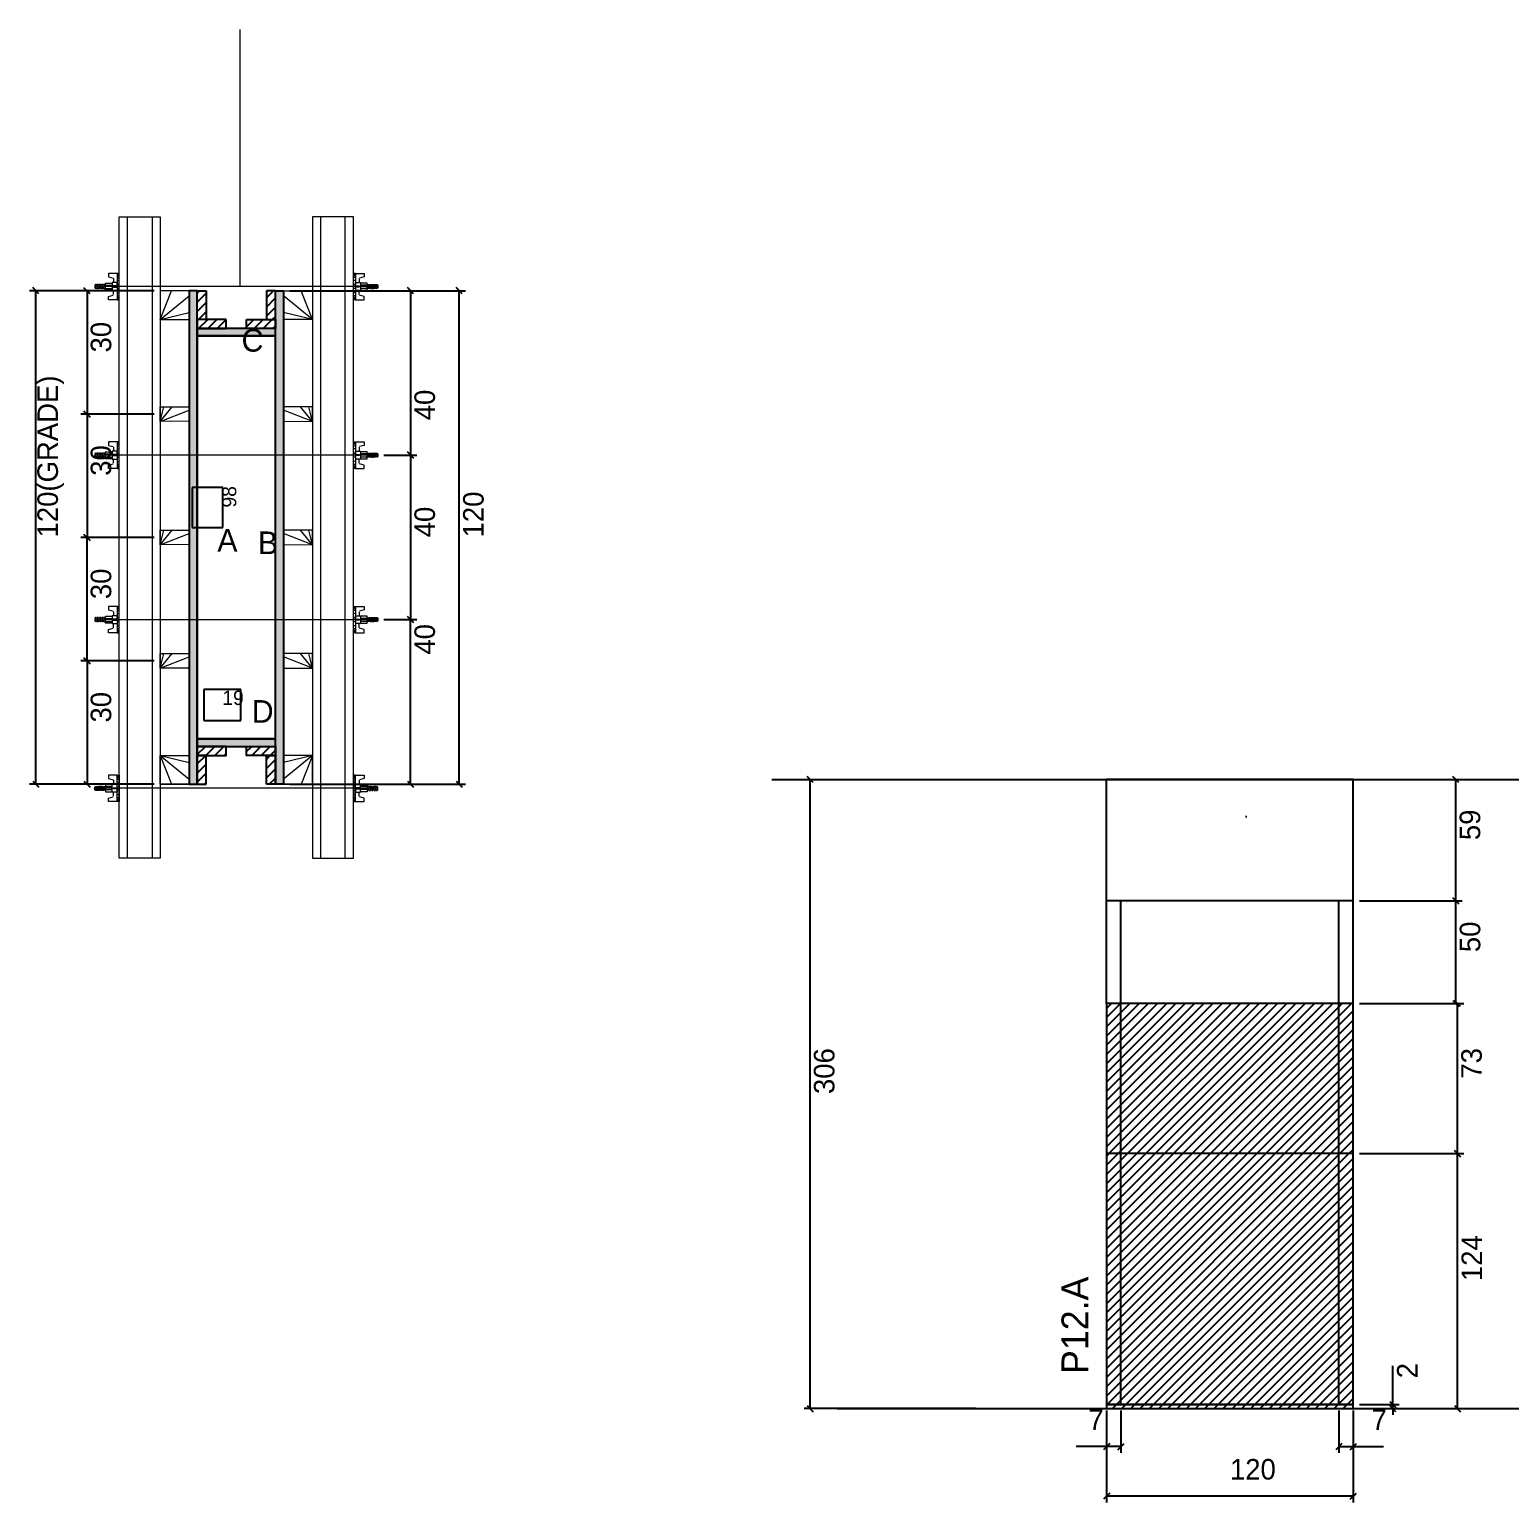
# Model space of a CAD drawing. Header units: metres. Extents: x 7326 to 8703, y 8539 to 9255.
# Drawn here: x 7326 to 8046, y 8539 to 9255 of the extents above; entities that cross this region are included whole.
import ezdxf

# ---------------------------------------------------------------- set-up
doc = ezdxf.new("R2010")
doc.units = ezdxf.units.M
for name, color, linetype in [('CHAPA', 7, 'Continuous'), ('COTA', 7, 'Continuous'), ('Hachura', 7, 'Continuous'), ('Madeira', 7, 'Continuous'), ('NIVEL 2° PAV.', 7, 'Continuous'), ('Nível', 7, 'Continuous'), ('Painéis', 7, 'Continuous'), ('Perfil Metálico', 7, 'Continuous'), ('SARR_2.2x7', 7, 'Continuous'), ('SARRAFO', 7, 'Continuous'), ('Texto Seção', 7, 'Continuous'), ('TEXTO_GERAL', 7, 'Continuous')]:
    doc.layers.add(name, color=color, linetype=linetype)

msp = doc.modelspace()

# ---------------------------------------------------------------- hatches: boundary and pattern name
at = {"layer": 'COTA'}
h = msp.add_hatch(dxfattribs=at)
h.set_pattern_fill('AR-CONC')
h.paths.add_polyline_path([(7849.95, 8890.73), (7849.95, 8831.73), (7969.95, 8831.73), (7969.95, 8890.73), (7849.95, 8890.73)])
at = {"layer": 'Hachura'}
h = msp.add_hatch(color=7, dxfattribs=at)
h.dxf.hatch_style = 1
h.paths.add_polyline_path([(7407.61, 9128.44), (7403.61, 9128.44), (7403.61, 8888.44), (7407.61, 8888.44), (7407.61, 9128.44)])
h = msp.add_hatch(color=7, dxfattribs=at)
h.dxf.hatch_style = 1
h.paths.add_polyline_path([(7407.61, 9128.44), (7403.61, 9128.44), (7403.61, 8888.44), (7407.61, 8888.44), (7407.61, 9128.44)])
h = msp.add_hatch(dxfattribs=at)
h.set_pattern_fill('ANSI31')
h.paths.add_polyline_path([(7407.61, 9114.44), (7412.01, 9114.44), (7412.01, 9128.44), (7407.61, 9128.44), (7407.61, 9114.44)])
h = msp.add_hatch(dxfattribs=at)
h.set_pattern_fill('ANSI31')
h.paths.add_polyline_path([(7445.61, 9114.44), (7441.21, 9114.44), (7441.21, 9128.44), (7445.61, 9128.44), (7445.61, 9114.44)])
h = msp.add_hatch(color=7, dxfattribs=at)
h.dxf.hatch_style = 1
h.paths.add_polyline_path([(7445.61, 9128.44), (7449.61, 9128.44), (7449.61, 8888.44), (7445.61, 8888.44), (7445.61, 9128.44)])
h = msp.add_hatch(color=7, dxfattribs=at)
h.dxf.hatch_style = 1
h.paths.add_polyline_path([(7445.61, 9128.44), (7449.61, 9128.44), (7449.61, 8888.44), (7445.61, 8888.44), (7445.61, 9128.44)])
h = msp.add_hatch(dxfattribs=at)
h.set_pattern_fill('ANSI31')
h.paths.add_polyline_path([(7407.61, 9110.04), (7407.61, 9114.44), (7421.61, 9114.44), (7421.61, 9110.04), (7407.61, 9110.04)])
h = msp.add_hatch(dxfattribs=at)
h.set_pattern_fill('ANSI31')
h.paths.add_polyline_path([(7445.61, 9110.04), (7445.61, 9114.44), (7431.61, 9114.44), (7431.61, 9110.04), (7445.61, 9110.04)])
h = msp.add_hatch(color=7, dxfattribs=at)
h.dxf.hatch_style = 1
h.paths.add_polyline_path([(7445.61, 9106.44), (7445.61, 9110.04), (7407.61, 9110.04), (7407.61, 9106.44), (7445.61, 9106.44)])
h = msp.add_hatch(color=7, dxfattribs=at)
h.dxf.hatch_style = 1
h.paths.add_polyline_path([(7445.61, 9106.44), (7445.61, 9110.04), (7407.61, 9110.04), (7407.61, 9106.44), (7445.61, 9106.44)])
h = msp.add_hatch(color=7, dxfattribs=at)
h.dxf.hatch_style = 1
h.paths.add_polyline_path([(7445.61, 8906.84), (7445.61, 8910.44), (7407.61, 8910.44), (7407.61, 8906.84), (7445.61, 8906.84)])
h = msp.add_hatch(color=7, dxfattribs=at)
h.dxf.hatch_style = 1
h.paths.add_polyline_path([(7445.61, 8906.84), (7445.61, 8910.44), (7407.61, 8910.44), (7407.61, 8906.84), (7445.61, 8906.84)])
h = msp.add_hatch(dxfattribs=at)
h.set_pattern_fill('ANSI31')
h.paths.add_polyline_path([(7407.61, 8902.44), (7407.61, 8906.84), (7421.61, 8906.84), (7421.61, 8902.44), (7407.61, 8902.44)])
h = msp.add_hatch(dxfattribs=at)
h.set_pattern_fill('ANSI31')
h.paths.add_polyline_path([(7445.61, 8902.44), (7445.61, 8906.84), (7431.61, 8906.84), (7431.61, 8902.44), (7445.61, 8902.44)])
h = msp.add_hatch(dxfattribs=at)
h.set_pattern_fill('ANSI31')
h.paths.add_polyline_path([(7407.61, 8902.44), (7412.01, 8902.44), (7412.01, 8888.44), (7407.61, 8888.44), (7407.61, 8902.44)])
h = msp.add_hatch(dxfattribs=at)
h.set_pattern_fill('ANSI31')
h.paths.add_polyline_path([(7445.61, 8902.44), (7441.21, 8902.44), (7441.21, 8888.44), (7445.61, 8888.44), (7445.61, 8902.44)])
h = msp.add_hatch(dxfattribs=at)
h.set_pattern_fill('ANSI31')
h.paths.add_polyline_path([(7849.95, 8781.73), (7849.95, 8708.73), (7969.95, 8708.73), (7969.95, 8781.73), (7849.95, 8781.73)])
h = msp.add_hatch(dxfattribs=at)
h.set_pattern_fill('ANSI31')
h.paths.add_polyline_path([(7969.95, 8708.73), (7849.95, 8708.73), (7849.95, 8584.73), (7969.95, 8584.73), (7969.95, 8708.73)])

# ---------------------------------------------------------------- linework, layer by layer
at = {"layer": 'CHAPA', "color": 1, "lineweight": 25}
for points in [[(7407.61, 9128.44), (7403.61, 9128.44), (7403.61, 8888.44), (7407.61, 8888.44)], [(7407.61, 9128.44), (7403.61, 9128.44), (7403.61, 8888.44), (7407.61, 8888.44)], [(7445.61, 9128.44), (7449.61, 9128.44), (7449.61, 8888.44), (7445.61, 8888.44)], [(7445.61, 9128.44), (7449.61, 9128.44), (7449.61, 8888.44), (7445.61, 8888.44)], [(7445.61, 9106.44), (7445.61, 9110.04), (7407.61, 9110.04), (7407.61, 9106.44)], [(7445.61, 9106.44), (7445.61, 9110.04), (7407.61, 9110.04), (7407.61, 9106.44)], [(7445.61, 8906.84), (7445.61, 8910.44), (7407.61, 8910.44), (7407.61, 8906.84)], [(7445.61, 8906.84), (7445.61, 8910.44), (7407.61, 8910.44), (7407.61, 8906.84)]]:
    msp.add_lwpolyline(points, close=True, dxfattribs=at)
at = {"layer": 'COTA', "color": 241, "lineweight": 25}
for p, q in [((7386.61, 9128.44), (7326.05, 9128.44)), ((7329.05, 8888.44), (7329.05, 9128.44)), ((7386.6, 9128.42), (7350.98, 9128.42)), ((7353.98, 9128.42), (7353.98, 9068.42)), ((7452.61, 9128.44), (7538.02, 9128.44)), ((7486.61, 9128.44), (7514.34, 9128.44)), ((7511.34, 9128.44), (7511.34, 9048.51)), ((7535.02, 8888.44), (7535.02, 9128.44)), ((7386.6, 9068.42), (7350.98, 9068.42)), ((7386.6, 9068.42), (7350.98, 9068.42)), ((7353.98, 9068.42), (7353.98, 9008.45)), ((7498.41, 9048.51), (7514.34, 9048.51)), ((7498.41, 9048.51), (7514.34, 9048.51)), ((7511.34, 9048.51), (7511.34, 8968.51)), ((7386.6, 9008.45), (7350.98, 9008.45)), ((7386.6, 9008.42), (7350.98, 9008.42)), ((7353.98, 8948.42), (7353.98, 9008.42)), ((7498.41, 8968.51), (7514.34, 8968.51)), ((7498.41, 8968.51), (7514.34, 8968.51)), ((7511.34, 8888.44), (7511.34, 8968.51)), ((7386.6, 8948.42), (7350.98, 8948.42)), ((7386.6, 8948.42), (7350.98, 8948.42)), ((7353.98, 8948.42), (7353.98, 8888.42)), ((7969.95, 8890.73), (7849.95, 8890.73)), ((7849.95, 8831.73), (7849.95, 8890.73)), ((7969.95, 8831.73), (7969.95, 8890.73)), ((7386.61, 8888.44), (7326.05, 8888.44)), ((7386.6, 8888.42), (7350.98, 8888.42)), ((7452.61, 8888.44), (7538.02, 8888.44)), ((7486.61, 8888.44), (7514.34, 8888.44))]:
    msp.add_line(p, q, dxfattribs=at)
at = {"layer": 'COTA', "color": 0, "lineweight": 25}
for p, q in [((7330.55, 9126.94), (7327.55, 9129.94)), ((7355.48, 9126.92), (7352.48, 9129.92)), ((7512.84, 9126.94), (7509.84, 9129.94)), ((7536.52, 9126.94), (7533.52, 9129.94)), ((7352.48, 9069.92), (7355.48, 9066.92)), ((7355.48, 9066.92), (7352.48, 9069.92)), ((7509.84, 9050.01), (7512.84, 9047.01)), ((7512.84, 9047.01), (7509.84, 9050.01)), ((7352.48, 9009.95), (7355.48, 9006.95)), ((7355.48, 9006.92), (7352.48, 9009.92)), ((7512.84, 8967.01), (7509.84, 8970.01)), ((7509.84, 8970.01), (7512.84, 8967.01)), ((7355.48, 8946.92), (7352.48, 8949.92)), ((7352.48, 8949.92), (7355.48, 8946.92)), ((7327.55, 8889.94), (7330.55, 8886.94)), ((7352.48, 8889.92), (7355.48, 8886.92)), ((7509.84, 8889.94), (7512.84, 8886.94)), ((7533.52, 8889.94), (7536.52, 8886.94)), ((8021.34, 8889.23), (8018.34, 8892.23)), ((8018.34, 8833.23), (8021.34, 8830.23)), ((8022.17, 8780.23), (8019.17, 8783.23)), ((8022.17, 8707.23), (8019.17, 8710.23)), ((8019.17, 8710.23), (8022.17, 8707.23)), ((7987.71, 8588.23), (7990.71, 8585.23)), ((7990.71, 8583.23), (7987.71, 8586.23)), ((8019.17, 8586.23), (8022.17, 8583.23)), ((7851.45, 8567.72), (7848.45, 8564.72)), ((7855.45, 8564.72), (7858.45, 8567.72)), ((7964.45, 8567.72), (7961.45, 8564.72)), ((7968.45, 8564.72), (7971.45, 8567.72)), ((7851.45, 8543.62), (7848.45, 8540.62)), ((7968.45, 8540.62), (7971.45, 8543.62))]:
    msp.add_line(p, q, dxfattribs=at)
at = {"layer": 'COTA', "color": 180, "lineweight": 25}
for p, q in [((7420.07, 9032.66), (7405.07, 9032.66)), ((7405.07, 9032.66), (7405.07, 9013.32)), ((7420.07, 9013.32), (7420.07, 9032.66)), ((7405.07, 9013.32), (7420.07, 9013.32)), ((7428.8, 8934.44), (7410.8, 8934.44)), ((7410.8, 8934.44), (7410.8, 8919.44)), ((7428.8, 8919.44), (7428.8, 8934.44)), ((7410.8, 8919.44), (7428.8, 8919.44))]:
    msp.add_line(p, q, dxfattribs=at)
at = {"layer": 'COTA', "color": 4, "lineweight": 25}
for p, q in [((7972.95, 8890.73), (8022.84, 8890.73)), ((8019.84, 8831.73), (8019.84, 8890.73)), ((7972.95, 8831.73), (8022.84, 8831.73)), ((7990.95, 8781.73), (8023.67, 8781.73)), ((8020.67, 8708.73), (8020.67, 8781.73)), ((7972.95, 8708.73), (8023.67, 8708.73)), ((7972.95, 8708.73), (8023.67, 8708.73)), ((8020.67, 8584.73), (8020.67, 8708.73)), ((7989.21, 8586.73), (7989.21, 8605.53)), ((7972.95, 8586.73), (7992.21, 8586.73)), ((7989.21, 8584.73), (7989.21, 8586.73)), ((7849.95, 8583.73), (7849.95, 8539.12)), ((7849.95, 8581.73), (7849.95, 8563.22)), ((7856.95, 8583.73), (7856.95, 8563.22)), ((7962.95, 8583.73), (7962.95, 8563.22)), ((7969.95, 8583.73), (7969.95, 8539.12)), ((7969.95, 8581.73), (7969.95, 8563.22)), ((7972.95, 8584.73), (7992.21, 8584.73)), ((7972.95, 8584.73), (8023.67, 8584.73)), ((7989.21, 8584.73), (7989.21, 8581.73)), ((7849.95, 8566.22), (7835.22, 8566.22)), ((7856.95, 8566.22), (7849.95, 8566.22)), ((7962.95, 8566.22), (7969.95, 8566.22)), ((7969.95, 8566.22), (7984.68, 8566.22)), ((7969.95, 8542.12), (7849.95, 8542.12))]:
    msp.add_line(p, q, dxfattribs=at)
at = {"layer": 'Hachura', "color": 0, "lineweight": 9}
for p, q in [((7364.45, 9136.89), (7364.45, 9135.21)), ((7364.45, 9135.21), (7366.66, 9134.63)), ((7369.61, 9136.89), (7364.48, 9136.89)), ((7366.9, 9134.32), (7366.9, 9132.38)), ((7368.69, 9136.75), (7369.62, 9136.75)), ((7368.69, 9136.54), (7369.62, 9136.54)), ((7368.69, 9136.2), (7369.62, 9136.2)), ((7368.69, 9135.74), (7369.62, 9135.74)), ((7368.69, 9134.9), (7369.62, 9134.9)), ((7368.71, 9136.89), (7368.71, 9123.99)), ((7368.71, 9136.89), (7368.71, 9131.73)), ((7369.61, 9123.99), (7369.61, 9136.89)), ((7483.61, 9123.99), (7483.61, 9136.89)), ((7483.61, 9136.89), (7488.75, 9136.89)), ((7484.53, 9136.75), (7483.61, 9136.75)), ((7484.53, 9136.54), (7483.61, 9136.54)), ((7484.53, 9136.2), (7483.61, 9136.2)), ((7484.53, 9135.74), (7483.61, 9135.74)), ((7484.53, 9134.9), (7483.61, 9134.9)), ((7484.52, 9136.89), (7484.52, 9123.99)), ((7484.52, 9136.89), (7484.52, 9131.73)), ((7486.32, 9134.32), (7486.32, 9132.38)), ((7488.77, 9135.21), (7486.56, 9134.63)), ((7488.77, 9136.89), (7488.77, 9135.21)), ((7358.13, 9131.47), (7357.81, 9131.15)), ((7357.81, 9131.15), (7357.81, 9129.86)), ((7358.13, 9129.54), (7357.81, 9129.86)), ((7358.46, 9131.47), (7358.13, 9131.47)), ((7358.13, 9129.54), (7358.13, 9131.47)), ((7358.78, 9129.54), (7358.13, 9130.83)), ((7358.7, 9129.44), (7358.13, 9130.57)), ((7358.13, 9130.05), (7358.47, 9129.38)), ((7358.13, 9129.8), (7358.26, 9129.54)), ((7358.46, 9131.47), (7359.42, 9129.54)), ((7358.46, 9131.47), (7359.42, 9129.54)), ((7358.55, 9131.55), (7359.63, 9129.38)), ((7358.78, 9129.54), (7359.42, 9129.54)), ((7359.86, 9129.44), (7358.79, 9131.58)), ((7359.62, 9131.47), (7358.97, 9131.47)), ((7359.94, 9129.54), (7358.97, 9131.47)), ((7359.62, 9131.47), (7360.58, 9129.54)), ((7359.71, 9131.55), (7360.79, 9129.38)), ((7360.58, 9129.54), (7359.94, 9129.54)), ((7361.02, 9129.44), (7359.95, 9131.58)), ((7360.78, 9131.47), (7360.13, 9131.47)), ((7361.1, 9129.54), (7360.13, 9131.47)), ((7360.34, 9131.47), (7360.13, 9131.47)), ((7360.78, 9131.47), (7361.74, 9129.54)), ((7360.87, 9131.55), (7361.95, 9129.38)), ((7361.31, 9129.54), (7361.1, 9129.54)), ((7362.18, 9129.44), (7361.11, 9131.58)), ((7361.94, 9131.47), (7361.29, 9131.47)), ((7362.26, 9129.54), (7361.29, 9131.47)), ((7361.31, 9129.54), (7361.74, 9129.54)), ((7361.94, 9131.47), (7362.9, 9129.54)), ((7362.26, 9129.54), (7362.9, 9129.54)), ((7362.9, 9130.31), (7362.27, 9131.58)), ((7362.9, 9130.57), (7362.45, 9131.47)), ((7362.9, 9131.47), (7362.45, 9131.47)), ((7362.9, 9128.76), (7362.9, 9132.12)), ((7362.9, 9132.12), (7366.13, 9132.12)), ((7362.9, 9131.09), (7366.13, 9131.09)), ((7362.9, 9129.54), (7366.13, 9129.54)), ((7366.13, 9128.76), (7362.9, 9128.76)), ((7362.97, 9128.76), (7362.97, 9132.12)), ((7366.13, 9132.38), (7366.13, 9128.51)), ((7368.71, 9132.38), (7366.13, 9132.38)), ((7366.13, 9128.51), (7366.13, 9128.76)), ((7366.13, 9128.51), (7366.13, 9128.76)), ((7366.13, 9128.51), (7368.71, 9128.51)), ((7368.71, 9130.75), (7366.71, 9130.75)), ((7366.71, 9130.24), (7368.71, 9130.24)), ((7366.9, 9126.56), (7366.9, 9128.51)), ((7368.69, 9133.48), (7369.62, 9133.48)), ((7368.69, 9127.41), (7369.61, 9127.41)), ((7368.71, 9130.44), (7368.71, 9132.38)), ((7368.71, 9131.73), (7368.71, 9131.09)), ((7368.71, 9130.45), (7369.61, 9130.45)), ((7369.03, 9131.4), (7368.82, 9131.4)), ((7368.84, 9129.47), (7369.27, 9129.47)), ((7369.46, 9131.4), (7369.03, 9131.4)), ((7369.61, 9124.94), (7369.61, 9132.76)), ((7484.53, 9133.48), (7483.61, 9133.48)), ((7483.61, 9124.94), (7483.61, 9132.76)), ((7484.52, 9130.45), (7483.61, 9130.45)), ((7484.53, 9127.42), (7483.61, 9127.42)), ((7483.76, 9131.4), (7484.2, 9131.4)), ((7484.39, 9129.47), (7483.96, 9129.47)), ((7484.2, 9131.4), (7484.41, 9131.4)), ((7484.52, 9130.44), (7484.52, 9132.38)), ((7484.52, 9132.38), (7487.09, 9132.38)), ((7484.52, 9131.73), (7484.52, 9131.09)), ((7484.52, 9130.75), (7486.51, 9130.75)), ((7486.51, 9130.24), (7484.52, 9130.24)), ((7487.09, 9128.51), (7484.52, 9128.51)), ((7486.32, 9126.56), (7486.32, 9128.51)), ((7487.09, 9132.38), (7487.09, 9128.51)), ((7490.32, 9132.12), (7487.09, 9132.12)), ((7490.32, 9131.09), (7487.09, 9131.09)), ((7490.32, 9129.54), (7487.09, 9129.54)), ((7487.09, 9128.76), (7490.32, 9128.76)), ((7487.09, 9128.51), (7487.09, 9128.76)), ((7487.09, 9128.51), (7487.09, 9128.76)), ((7490.25, 9128.76), (7490.25, 9132.12)), ((7490.32, 9128.76), (7490.32, 9132.12)), ((7490.32, 9130.31), (7490.95, 9131.58)), ((7491.29, 9131.47), (7490.32, 9129.54)), ((7490.32, 9130.57), (7490.77, 9131.47)), ((7490.32, 9131.47), (7490.77, 9131.47)), ((7490.96, 9129.54), (7490.32, 9129.54)), ((7490.96, 9129.54), (7491.93, 9131.47)), ((7491.04, 9129.44), (7492.11, 9131.58)), ((7492.35, 9131.55), (7491.27, 9129.38)), ((7491.29, 9131.47), (7491.93, 9131.47)), ((7492.45, 9131.47), (7491.48, 9129.54)), ((7491.91, 9129.54), (7491.48, 9129.54)), ((7491.91, 9129.54), (7492.13, 9129.54)), ((7492.13, 9129.54), (7493.09, 9131.47)), ((7492.2, 9129.44), (7493.27, 9131.58)), ((7493.52, 9131.55), (7492.43, 9129.38)), ((7492.45, 9131.47), (7493.09, 9131.47)), ((7493.61, 9131.47), (7492.64, 9129.54)), ((7492.64, 9129.54), (7493.29, 9129.54)), ((7492.88, 9131.47), (7493.09, 9131.47)), ((7493.29, 9129.54), (7494.25, 9131.47)), ((7493.37, 9129.44), (7494.44, 9131.58)), ((7494.68, 9131.55), (7493.59, 9129.38)), ((7493.61, 9131.47), (7494.25, 9131.47)), ((7494.77, 9131.47), (7493.8, 9129.54)), ((7494.77, 9131.47), (7493.8, 9129.54)), ((7494.45, 9129.54), (7493.8, 9129.54)), ((7494.45, 9129.54), (7495.09, 9130.83)), ((7494.53, 9129.44), (7495.09, 9130.57)), ((7495.09, 9130.05), (7494.75, 9129.38)), ((7494.77, 9131.47), (7495.09, 9131.47)), ((7495.09, 9129.8), (7494.96, 9129.54)), ((7495.09, 9131.47), (7495.41, 9131.15)), ((7495.09, 9129.54), (7495.09, 9131.47)), ((7495.09, 9129.54), (7495.41, 9129.86)), ((7495.41, 9131.15), (7495.41, 9129.86)), ((7364.45, 9125.67), (7366.66, 9126.25)), ((7364.45, 9123.99), (7364.45, 9125.67)), ((7368.71, 9123.99), (7364.45, 9123.99)), ((7368.69, 9125.98), (7369.62, 9125.98)), ((7368.69, 9125.14), (7369.62, 9125.14)), ((7368.69, 9124.68), (7369.62, 9124.68)), ((7368.69, 9124.34), (7369.62, 9124.34)), ((7368.69, 9124.13), (7369.62, 9124.13)), ((7368.71, 9123.99), (7369.61, 9123.99)), ((7484.53, 9125.98), (7483.61, 9125.98)), ((7484.53, 9125.14), (7483.61, 9125.14)), ((7484.53, 9124.68), (7483.61, 9124.68)), ((7484.53, 9124.34), (7483.61, 9124.34)), ((7484.53, 9124.13), (7483.61, 9124.13)), ((7484.52, 9123.99), (7483.61, 9123.99)), ((7484.52, 9123.99), (7488.77, 9123.99)), ((7488.77, 9125.67), (7486.56, 9126.25)), ((7488.77, 9123.99), (7488.77, 9125.67)), ((7364.45, 9054.89), (7364.45, 9053.21)), ((7369.61, 9054.89), (7364.48, 9054.89)), ((7368.69, 9054.75), (7369.62, 9054.75)), ((7368.69, 9054.54), (7369.62, 9054.54)), ((7368.71, 9054.89), (7368.71, 9041.99)), ((7368.71, 9054.89), (7368.71, 9049.73)), ((7369.61, 9041.99), (7369.61, 9054.89)), ((7483.61, 9041.99), (7483.61, 9054.89)), ((7483.61, 9054.89), (7488.75, 9054.89)), ((7484.53, 9054.75), (7483.61, 9054.75)), ((7484.53, 9054.54), (7483.61, 9054.54)), ((7484.52, 9054.89), (7484.52, 9041.99)), ((7484.52, 9054.89), (7484.52, 9049.73)), ((7488.77, 9054.89), (7488.77, 9053.21)), ((7358.13, 9049.47), (7357.81, 9049.15)), ((7357.81, 9049.15), (7357.81, 9047.86)), ((7358.13, 9047.54), (7357.81, 9047.86)), ((7358.46, 9049.47), (7358.13, 9049.47)), ((7358.13, 9047.54), (7358.13, 9049.47)), ((7358.78, 9047.54), (7358.13, 9048.83)), ((7358.7, 9047.44), (7358.13, 9048.57)), ((7358.13, 9048.05), (7358.47, 9047.38)), ((7358.13, 9047.8), (7358.26, 9047.54)), ((7358.46, 9049.47), (7359.42, 9047.54)), ((7358.46, 9049.47), (7359.42, 9047.54)), ((7358.55, 9049.54), (7359.63, 9047.38)), ((7358.78, 9047.54), (7359.42, 9047.54)), ((7359.86, 9047.44), (7358.79, 9049.58)), ((7359.62, 9049.47), (7358.97, 9049.47)), ((7359.94, 9047.54), (7358.97, 9049.47)), ((7359.62, 9049.47), (7360.58, 9047.54)), ((7359.71, 9049.54), (7360.79, 9047.38)), ((7360.58, 9047.54), (7359.94, 9047.54)), ((7361.02, 9047.44), (7359.95, 9049.58)), ((7360.78, 9049.47), (7360.13, 9049.47)), ((7361.1, 9047.54), (7360.13, 9049.47)), ((7360.34, 9049.47), (7360.13, 9049.47)), ((7360.78, 9049.47), (7361.74, 9047.54)), ((7360.87, 9049.54), (7361.95, 9047.38)), ((7361.31, 9047.54), (7361.1, 9047.54)), ((7362.18, 9047.44), (7361.11, 9049.58)), ((7361.94, 9049.47), (7361.29, 9049.47)), ((7362.26, 9047.54), (7361.29, 9049.47)), ((7361.31, 9047.54), (7361.74, 9047.54)), ((7361.94, 9049.47), (7362.9, 9047.54)), ((7362.26, 9047.54), (7362.9, 9047.54)), ((7362.9, 9048.31), (7362.27, 9049.58)), ((7362.9, 9048.57), (7362.45, 9049.47)), ((7362.9, 9049.47), (7362.45, 9049.47)), ((7362.9, 9046.76), (7362.9, 9050.12)), ((7362.9, 9050.12), (7366.13, 9050.12)), ((7362.9, 9049.09), (7366.13, 9049.09)), ((7362.9, 9047.54), (7366.13, 9047.54)), ((7362.97, 9046.76), (7362.97, 9050.12)), ((7364.45, 9053.21), (7366.66, 9052.63)), ((7366.13, 9050.37), (7366.13, 9046.51)), ((7368.71, 9050.37), (7366.13, 9050.37)), ((7368.71, 9048.75), (7366.71, 9048.75)), ((7366.71, 9048.24), (7368.71, 9048.24)), ((7366.9, 9052.32), (7366.9, 9050.37)), ((7368.69, 9054.2), (7369.62, 9054.2)), ((7368.69, 9053.74), (7369.62, 9053.74)), ((7368.69, 9052.9), (7369.62, 9052.9)), ((7368.69, 9051.48), (7369.62, 9051.48)), ((7368.71, 9048.44), (7368.71, 9050.37)), ((7368.71, 9049.73), (7368.71, 9049.09)), ((7368.71, 9048.45), (7369.61, 9048.45)), ((7369.03, 9049.4), (7368.82, 9049.4)), ((7368.84, 9047.47), (7369.27, 9047.47)), ((7369.46, 9049.4), (7369.03, 9049.4)), ((7369.61, 9042.94), (7369.61, 9050.76)), ((7484.53, 9054.2), (7483.61, 9054.2)), ((7484.53, 9053.74), (7483.61, 9053.74)), ((7484.53, 9052.9), (7483.61, 9052.9)), ((7484.53, 9051.48), (7483.61, 9051.48)), ((7483.61, 9042.94), (7483.61, 9050.76)), ((7484.52, 9048.45), (7483.61, 9048.45)), ((7483.76, 9049.4), (7484.2, 9049.4)), ((7484.39, 9047.47), (7483.96, 9047.47)), ((7484.2, 9049.4), (7484.41, 9049.4)), ((7484.52, 9048.44), (7484.52, 9050.38)), ((7484.52, 9050.38), (7487.09, 9050.38)), ((7484.52, 9049.73), (7484.52, 9049.09)), ((7484.52, 9048.75), (7486.51, 9048.75)), ((7486.51, 9048.24), (7484.52, 9048.24)), ((7486.32, 9052.32), (7486.32, 9050.38)), ((7488.77, 9053.21), (7486.56, 9052.63)), ((7487.09, 9050.38), (7487.09, 9046.51)), ((7490.32, 9050.12), (7487.09, 9050.12)), ((7490.32, 9049.09), (7487.09, 9049.09)), ((7490.32, 9047.54), (7487.09, 9047.54)), ((7490.25, 9046.76), (7490.25, 9050.12)), ((7490.32, 9046.76), (7490.32, 9050.12)), ((7490.32, 9048.31), (7490.95, 9049.58)), ((7491.29, 9049.47), (7490.32, 9047.54)), ((7490.32, 9048.57), (7490.77, 9049.47)), ((7490.32, 9049.47), (7490.77, 9049.47)), ((7490.96, 9047.54), (7490.32, 9047.54)), ((7490.96, 9047.54), (7491.93, 9049.47)), ((7491.04, 9047.44), (7492.11, 9049.58)), ((7492.35, 9049.55), (7491.27, 9047.38)), ((7491.29, 9049.47), (7491.93, 9049.47)), ((7492.45, 9049.47), (7491.48, 9047.54)), ((7491.91, 9047.54), (7491.48, 9047.54)), ((7491.91, 9047.54), (7492.13, 9047.54)), ((7492.13, 9047.54), (7493.09, 9049.47)), ((7492.2, 9047.44), (7493.27, 9049.58)), ((7493.52, 9049.55), (7492.43, 9047.38)), ((7492.45, 9049.47), (7493.09, 9049.47)), ((7493.61, 9049.47), (7492.64, 9047.54)), ((7492.64, 9047.54), (7493.29, 9047.54)), ((7492.88, 9049.47), (7493.09, 9049.47)), ((7493.29, 9047.54), (7494.25, 9049.47)), ((7493.37, 9047.44), (7494.44, 9049.58)), ((7494.68, 9049.55), (7493.59, 9047.38)), ((7493.61, 9049.47), (7494.25, 9049.47)), ((7494.77, 9049.47), (7493.8, 9047.54)), ((7494.77, 9049.47), (7493.8, 9047.54)), ((7494.45, 9047.54), (7493.8, 9047.54)), ((7494.45, 9047.54), (7495.09, 9048.83)), ((7494.53, 9047.44), (7495.09, 9048.57)), ((7495.09, 9048.05), (7494.75, 9047.38)), ((7494.77, 9049.47), (7495.09, 9049.47)), ((7495.09, 9047.8), (7494.96, 9047.54)), ((7495.09, 9049.47), (7495.41, 9049.15)), ((7495.09, 9047.54), (7495.09, 9049.47)), ((7495.09, 9047.54), (7495.41, 9047.86)), ((7495.41, 9049.15), (7495.41, 9047.86)), ((7366.13, 9046.76), (7362.9, 9046.76)), ((7364.45, 9043.67), (7366.66, 9044.25)), ((7364.45, 9041.99), (7364.45, 9043.67)), ((7368.71, 9041.99), (7364.45, 9041.99)), ((7366.13, 9046.51), (7366.13, 9046.76)), ((7366.13, 9046.51), (7366.13, 9046.76)), ((7366.13, 9046.51), (7368.71, 9046.51)), ((7366.9, 9044.56), (7366.9, 9046.51)), ((7368.69, 9045.41), (7369.61, 9045.41)), ((7368.69, 9043.98), (7369.62, 9043.98)), ((7368.69, 9043.14), (7369.62, 9043.14)), ((7368.69, 9042.68), (7369.62, 9042.68)), ((7368.69, 9042.34), (7369.62, 9042.34)), ((7368.69, 9042.13), (7369.62, 9042.13)), ((7368.71, 9041.99), (7369.61, 9041.99)), ((7484.53, 9045.41), (7483.61, 9045.41)), ((7484.53, 9043.98), (7483.61, 9043.98)), ((7484.53, 9043.14), (7483.61, 9043.14)), ((7484.53, 9042.68), (7483.61, 9042.68)), ((7484.53, 9042.34), (7483.61, 9042.34)), ((7484.53, 9042.13), (7483.61, 9042.13)), ((7484.52, 9041.99), (7483.61, 9041.99)), ((7487.09, 9046.51), (7484.52, 9046.51)), ((7484.52, 9041.99), (7488.77, 9041.99)), ((7486.32, 9044.56), (7486.32, 9046.51)), ((7488.77, 9043.67), (7486.56, 9044.25)), ((7487.09, 9046.76), (7490.32, 9046.76)), ((7487.09, 9046.51), (7487.09, 9046.76)), ((7487.09, 9046.51), (7487.09, 9046.76)), ((7488.77, 9041.99), (7488.77, 9043.67)), ((7358.13, 8969.47), (7357.81, 8969.15)), ((7357.81, 8969.15), (7357.81, 8967.86)), ((7358.46, 8969.47), (7358.13, 8969.47)), ((7358.13, 8967.54), (7358.13, 8969.47)), ((7358.78, 8967.54), (7358.13, 8968.83)), ((7358.7, 8967.44), (7358.13, 8968.57)), ((7358.13, 8968.05), (7358.47, 8967.38)), ((7358.46, 8969.47), (7359.42, 8967.54)), ((7358.46, 8969.47), (7359.42, 8967.54)), ((7358.55, 8969.54), (7359.63, 8967.38)), ((7359.86, 8967.44), (7358.79, 8969.58)), ((7359.62, 8969.47), (7358.97, 8969.47)), ((7359.94, 8967.54), (7358.97, 8969.47)), ((7359.62, 8969.47), (7360.58, 8967.54)), ((7359.71, 8969.54), (7360.79, 8967.38)), ((7361.02, 8967.44), (7359.95, 8969.58)), ((7360.78, 8969.47), (7360.13, 8969.47)), ((7361.1, 8967.54), (7360.13, 8969.47)), ((7360.34, 8969.47), (7360.13, 8969.47)), ((7360.78, 8969.47), (7361.74, 8967.54)), ((7360.87, 8969.54), (7361.95, 8967.38)), ((7362.18, 8967.44), (7361.11, 8969.58)), ((7361.94, 8969.47), (7361.29, 8969.47)), ((7362.26, 8967.54), (7361.29, 8969.47)), ((7361.94, 8969.47), (7362.9, 8967.54)), ((7362.9, 8968.31), (7362.27, 8969.58)), ((7362.9, 8968.57), (7362.45, 8969.47)), ((7362.9, 8969.47), (7362.45, 8969.47)), ((7362.9, 8966.76), (7362.9, 8970.12)), ((7362.9, 8970.12), (7366.13, 8970.12)), ((7362.9, 8969.09), (7366.13, 8969.09)), ((7362.97, 8966.76), (7362.97, 8970.12)), ((7364.45, 8974.89), (7364.45, 8973.21)), ((7364.45, 8973.21), (7366.66, 8972.63)), ((7369.61, 8974.89), (7364.48, 8974.89)), ((7366.13, 8970.37), (7366.13, 8966.51)), ((7368.71, 8970.37), (7366.13, 8970.37)), ((7368.71, 8968.75), (7366.71, 8968.75)), ((7366.71, 8968.24), (7368.71, 8968.24)), ((7366.9, 8972.32), (7366.9, 8970.37)), ((7368.69, 8974.75), (7369.62, 8974.75)), ((7368.69, 8974.54), (7369.62, 8974.54)), ((7368.69, 8974.2), (7369.62, 8974.2)), ((7368.69, 8973.74), (7369.62, 8973.74)), ((7368.69, 8972.9), (7369.62, 8972.9)), ((7368.69, 8971.48), (7369.62, 8971.48)), ((7368.71, 8974.89), (7368.71, 8961.99)), ((7368.71, 8974.89), (7368.71, 8969.73)), ((7368.71, 8968.44), (7368.71, 8970.37)), ((7368.71, 8969.73), (7368.71, 8969.09)), ((7368.71, 8968.45), (7369.61, 8968.45)), ((7369.03, 8969.4), (7368.82, 8969.4)), ((7369.46, 8969.4), (7369.03, 8969.4)), ((7369.61, 8961.99), (7369.61, 8974.89)), ((7369.61, 8962.94), (7369.61, 8970.76)), ((7483.61, 8961.99), (7483.61, 8974.89)), ((7483.61, 8974.89), (7488.75, 8974.89)), ((7484.53, 8974.75), (7483.61, 8974.75)), ((7484.53, 8974.54), (7483.61, 8974.54)), ((7484.53, 8974.2), (7483.61, 8974.2)), ((7484.53, 8973.74), (7483.61, 8973.74)), ((7484.53, 8972.9), (7483.61, 8972.9)), ((7484.53, 8971.48), (7483.61, 8971.48)), ((7483.61, 8962.94), (7483.61, 8970.76)), ((7484.52, 8968.45), (7483.61, 8968.45)), ((7483.76, 8969.4), (7484.2, 8969.4)), ((7484.2, 8969.4), (7484.41, 8969.4)), ((7484.52, 8974.89), (7484.52, 8961.99)), ((7484.52, 8974.89), (7484.52, 8969.73)), ((7484.52, 8968.44), (7484.52, 8970.38)), ((7484.52, 8970.38), (7487.09, 8970.38)), ((7484.52, 8969.73), (7484.52, 8969.09)), ((7484.52, 8968.75), (7486.51, 8968.75)), ((7486.51, 8968.24), (7484.52, 8968.24)), ((7486.32, 8972.32), (7486.32, 8970.38)), ((7488.77, 8973.21), (7486.56, 8972.63)), ((7487.09, 8970.38), (7487.09, 8966.51)), ((7490.32, 8970.12), (7487.09, 8970.12)), ((7490.32, 8969.09), (7487.09, 8969.09)), ((7488.77, 8974.89), (7488.77, 8973.21)), ((7490.25, 8966.76), (7490.25, 8970.12)), ((7490.32, 8966.76), (7490.32, 8970.12)), ((7490.32, 8968.31), (7490.95, 8969.58)), ((7491.29, 8969.47), (7490.32, 8967.54)), ((7490.32, 8968.57), (7490.77, 8969.47)), ((7490.32, 8969.47), (7490.77, 8969.47)), ((7490.96, 8967.54), (7491.93, 8969.47)), ((7491.04, 8967.44), (7492.11, 8969.58)), ((7492.35, 8969.55), (7491.27, 8967.38)), ((7491.29, 8969.47), (7491.93, 8969.47)), ((7492.45, 8969.47), (7491.48, 8967.54)), ((7492.13, 8967.54), (7493.09, 8969.47)), ((7492.2, 8967.44), (7493.27, 8969.58)), ((7493.52, 8969.55), (7492.43, 8967.38)), ((7492.45, 8969.47), (7493.09, 8969.47)), ((7493.61, 8969.47), (7492.64, 8967.54)), ((7492.88, 8969.47), (7493.09, 8969.47)), ((7493.29, 8967.54), (7494.25, 8969.47)), ((7493.37, 8967.44), (7494.44, 8969.58)), ((7494.68, 8969.55), (7493.59, 8967.38)), ((7493.61, 8969.47), (7494.25, 8969.47)), ((7494.77, 8969.47), (7493.8, 8967.54)), ((7494.77, 8969.47), (7493.8, 8967.54)), ((7494.45, 8967.54), (7495.09, 8968.83)), ((7494.53, 8967.44), (7495.09, 8968.57)), ((7495.09, 8968.05), (7494.75, 8967.38)), ((7494.77, 8969.47), (7495.09, 8969.47)), ((7495.09, 8969.47), (7495.41, 8969.15)), ((7495.09, 8967.54), (7495.09, 8969.47)), ((7495.41, 8969.15), (7495.41, 8967.86)), ((7358.13, 8967.54), (7357.81, 8967.86)), ((7358.13, 8967.8), (7358.26, 8967.54)), ((7358.78, 8967.54), (7359.42, 8967.54)), ((7360.58, 8967.54), (7359.94, 8967.54)), ((7361.31, 8967.54), (7361.1, 8967.54)), ((7361.31, 8967.54), (7361.74, 8967.54)), ((7362.26, 8967.54), (7362.9, 8967.54)), ((7362.9, 8967.54), (7366.13, 8967.54)), ((7366.13, 8966.76), (7362.9, 8966.76)), ((7364.45, 8963.67), (7366.66, 8964.25)), ((7364.45, 8961.99), (7364.45, 8963.67)), ((7368.71, 8961.99), (7364.45, 8961.99)), ((7366.13, 8966.51), (7366.13, 8966.76)), ((7366.13, 8966.51), (7366.13, 8966.76)), ((7366.13, 8966.51), (7368.71, 8966.51)), ((7366.9, 8964.56), (7366.9, 8966.51)), ((7368.69, 8965.41), (7369.61, 8965.41)), ((7368.69, 8963.98), (7369.62, 8963.98)), ((7368.69, 8963.14), (7369.62, 8963.14)), ((7368.69, 8962.68), (7369.62, 8962.68)), ((7368.69, 8962.34), (7369.62, 8962.34)), ((7368.69, 8962.13), (7369.62, 8962.13)), ((7368.71, 8961.99), (7369.61, 8961.99)), ((7368.84, 8967.47), (7369.27, 8967.47)), ((7484.53, 8965.41), (7483.61, 8965.41)), ((7484.53, 8963.98), (7483.61, 8963.98)), ((7484.53, 8963.14), (7483.61, 8963.14)), ((7484.53, 8962.68), (7483.61, 8962.68)), ((7484.53, 8962.34), (7483.61, 8962.34)), ((7484.53, 8962.13), (7483.61, 8962.13)), ((7484.52, 8961.99), (7483.61, 8961.99)), ((7484.39, 8967.47), (7483.96, 8967.47)), ((7487.09, 8966.51), (7484.52, 8966.51)), ((7484.52, 8961.99), (7488.77, 8961.99)), ((7486.32, 8964.56), (7486.32, 8966.51)), ((7488.77, 8963.67), (7486.56, 8964.25)), ((7490.32, 8967.54), (7487.09, 8967.54)), ((7487.09, 8966.76), (7490.32, 8966.76)), ((7487.09, 8966.51), (7487.09, 8966.76)), ((7487.09, 8966.51), (7487.09, 8966.76)), ((7488.77, 8961.99), (7488.77, 8963.67)), ((7490.96, 8967.54), (7490.32, 8967.54)), ((7491.91, 8967.54), (7491.48, 8967.54)), ((7491.91, 8967.54), (7492.13, 8967.54)), ((7492.64, 8967.54), (7493.29, 8967.54)), ((7494.45, 8967.54), (7493.8, 8967.54)), ((7495.09, 8967.8), (7494.96, 8967.54)), ((7495.09, 8967.54), (7495.41, 8967.86)), ((7368.71, 8892.89), (7364.45, 8892.89)), ((7364.45, 8892.89), (7364.45, 8891.21)), ((7364.45, 8891.21), (7366.66, 8890.63)), ((7366.9, 8890.32), (7366.9, 8888.37)), ((7368.69, 8892.75), (7369.62, 8892.75)), ((7368.69, 8892.54), (7369.62, 8892.54)), ((7368.69, 8892.2), (7369.62, 8892.2)), ((7368.69, 8891.74), (7369.62, 8891.74)), ((7368.69, 8890.9), (7369.62, 8890.9)), ((7368.69, 8889.46), (7369.61, 8889.46)), ((7368.71, 8879.99), (7368.71, 8892.89)), ((7368.71, 8892.89), (7369.61, 8892.89)), ((7369.61, 8892.89), (7369.61, 8879.99)), ((7369.61, 8891.93), (7369.61, 8884.12)), ((7483.61, 8892.89), (7483.61, 8879.99)), ((7484.52, 8892.89), (7483.61, 8892.89)), ((7484.53, 8892.75), (7483.61, 8892.75)), ((7484.53, 8892.54), (7483.61, 8892.54)), ((7484.53, 8892.2), (7483.61, 8892.2)), ((7483.61, 8891.93), (7483.61, 8884.12)), ((7484.53, 8891.74), (7483.61, 8891.74)), ((7484.53, 8890.9), (7483.61, 8890.9)), ((7484.53, 8889.46), (7483.61, 8889.46)), ((7484.52, 8879.99), (7484.52, 8892.89)), ((7484.52, 8892.89), (7488.77, 8892.89)), ((7486.32, 8890.32), (7486.32, 8888.37)), ((7488.77, 8891.21), (7486.56, 8890.63)), ((7488.77, 8892.89), (7488.77, 8891.21)), ((7358.13, 8887.34), (7357.81, 8887.02)), ((7357.81, 8885.73), (7357.81, 8887.02)), ((7358.13, 8885.4), (7357.81, 8885.73)), ((7358.13, 8886.82), (7358.47, 8887.5)), ((7358.7, 8887.44), (7358.13, 8886.31)), ((7358.13, 8887.08), (7358.26, 8887.34)), ((7358.78, 8887.34), (7358.13, 8886.05)), ((7358.13, 8887.34), (7358.13, 8885.4)), ((7358.46, 8885.41), (7358.13, 8885.41)), ((7358.46, 8885.41), (7359.42, 8887.34)), ((7358.46, 8885.41), (7359.42, 8887.34)), ((7358.55, 8885.33), (7359.63, 8887.5)), ((7358.78, 8887.34), (7359.42, 8887.34)), ((7359.86, 8887.44), (7358.79, 8885.3)), ((7359.94, 8887.34), (7358.97, 8885.41)), ((7359.62, 8885.41), (7358.97, 8885.41)), ((7359.62, 8885.41), (7360.58, 8887.34)), ((7359.71, 8885.33), (7360.79, 8887.5)), ((7360.58, 8887.34), (7359.94, 8887.34)), ((7361.02, 8887.44), (7359.95, 8885.3)), ((7361.1, 8887.34), (7360.13, 8885.41)), ((7360.78, 8885.41), (7360.13, 8885.41)), ((7360.34, 8885.41), (7360.13, 8885.41)), ((7360.78, 8885.41), (7361.74, 8887.34)), ((7360.87, 8885.33), (7361.95, 8887.5)), ((7361.31, 8887.34), (7361.1, 8887.34)), ((7362.18, 8887.44), (7361.11, 8885.3)), ((7362.26, 8887.34), (7361.29, 8885.41)), ((7361.94, 8885.41), (7361.29, 8885.41)), ((7361.31, 8887.34), (7361.74, 8887.34)), ((7361.94, 8885.41), (7362.9, 8887.34)), ((7362.26, 8887.34), (7362.9, 8887.34)), ((7362.9, 8886.57), (7362.27, 8885.3)), ((7362.9, 8886.31), (7362.45, 8885.41)), ((7362.9, 8885.41), (7362.45, 8885.41)), ((7362.9, 8888.11), (7362.9, 8884.76)), ((7366.13, 8888.11), (7362.9, 8888.11)), ((7362.9, 8887.34), (7366.13, 8887.34)), ((7362.9, 8885.79), (7366.13, 8885.79)), ((7362.9, 8884.76), (7366.13, 8884.76)), ((7362.97, 8888.11), (7362.97, 8884.76)), ((7364.45, 8881.67), (7366.66, 8882.25)), ((7364.45, 8879.99), (7364.45, 8881.67)), ((7366.13, 8884.5), (7366.13, 8888.37)), ((7366.13, 8888.37), (7368.71, 8888.37)), ((7366.13, 8888.37), (7366.13, 8888.11)), ((7366.13, 8888.37), (7366.13, 8888.11)), ((7368.71, 8884.5), (7366.13, 8884.5)), ((7366.71, 8886.64), (7368.71, 8886.64)), ((7368.71, 8886.13), (7366.71, 8886.13)), ((7366.9, 8882.56), (7366.9, 8884.5)), ((7368.69, 8883.4), (7369.62, 8883.4)), ((7368.69, 8881.98), (7369.62, 8881.98)), ((7368.71, 8886.44), (7368.71, 8884.5)), ((7368.71, 8886.43), (7369.61, 8886.43)), ((7368.71, 8885.15), (7368.71, 8885.79)), ((7368.71, 8879.99), (7368.71, 8885.15)), ((7369.03, 8885.48), (7368.82, 8885.48)), ((7368.84, 8887.41), (7369.27, 8887.41)), ((7369.46, 8885.48), (7369.03, 8885.48)), ((7484.52, 8886.43), (7483.61, 8886.43)), ((7484.53, 8883.4), (7483.61, 8883.4)), ((7484.53, 8881.98), (7483.61, 8881.98)), ((7483.76, 8885.48), (7484.2, 8885.48)), ((7484.39, 8887.41), (7483.96, 8887.41)), ((7484.2, 8885.48), (7484.41, 8885.48)), ((7487.09, 8888.37), (7484.52, 8888.37)), ((7486.51, 8886.64), (7484.52, 8886.64)), ((7484.52, 8886.44), (7484.52, 8884.5)), ((7484.52, 8886.12), (7486.51, 8886.12)), ((7484.52, 8885.15), (7484.52, 8885.79)), ((7484.52, 8879.99), (7484.52, 8885.15)), ((7484.52, 8884.5), (7487.09, 8884.5)), ((7486.32, 8882.56), (7486.32, 8884.5)), ((7488.77, 8881.66), (7486.56, 8882.25)), ((7487.09, 8884.5), (7487.09, 8888.37)), ((7487.09, 8888.37), (7487.09, 8888.11)), ((7487.09, 8888.37), (7487.09, 8888.11)), ((7487.09, 8888.11), (7490.32, 8888.11)), ((7490.32, 8887.34), (7487.09, 8887.34)), ((7490.32, 8885.79), (7487.09, 8885.79)), ((7490.32, 8884.76), (7487.09, 8884.76)), ((7488.77, 8879.99), (7488.77, 8881.66)), ((7490.25, 8888.11), (7490.25, 8884.76)), ((7490.32, 8888.11), (7490.32, 8884.76)), ((7490.96, 8887.34), (7490.32, 8887.34)), ((7491.29, 8885.41), (7490.32, 8887.34)), ((7490.32, 8886.57), (7490.95, 8885.3)), ((7490.32, 8886.31), (7490.77, 8885.41)), ((7490.32, 8885.41), (7490.77, 8885.41)), ((7490.96, 8887.34), (7491.93, 8885.41)), ((7491.04, 8887.44), (7492.11, 8885.3)), ((7492.35, 8885.33), (7491.27, 8887.5)), ((7491.29, 8885.41), (7491.93, 8885.41)), ((7491.91, 8887.34), (7491.48, 8887.34)), ((7492.45, 8885.41), (7491.48, 8887.34)), ((7491.91, 8887.34), (7492.13, 8887.34)), ((7492.13, 8887.34), (7493.09, 8885.41)), ((7492.2, 8887.44), (7493.27, 8885.3)), ((7493.52, 8885.33), (7492.43, 8887.5)), ((7492.45, 8885.41), (7493.09, 8885.41)), ((7492.64, 8887.34), (7493.29, 8887.34)), ((7493.61, 8885.41), (7492.64, 8887.34)), ((7492.88, 8885.41), (7493.09, 8885.41)), ((7493.29, 8887.34), (7494.25, 8885.41)), ((7493.37, 8887.44), (7494.44, 8885.3)), ((7494.68, 8885.33), (7493.59, 8887.5)), ((7493.61, 8885.41), (7494.25, 8885.41)), ((7494.77, 8885.41), (7493.8, 8887.34)), ((7494.45, 8887.34), (7493.8, 8887.34)), ((7494.77, 8885.41), (7493.8, 8887.34)), ((7494.45, 8887.34), (7495.09, 8886.05)), ((7494.53, 8887.44), (7495.09, 8886.31)), ((7495.09, 8886.82), (7494.75, 8887.5)), ((7494.77, 8885.41), (7495.09, 8885.41)), ((7495.09, 8887.08), (7494.96, 8887.34)), ((7495.09, 8887.34), (7495.41, 8887.02)), ((7495.09, 8887.34), (7495.09, 8885.4)), ((7495.09, 8885.4), (7495.41, 8885.73)), ((7495.41, 8885.73), (7495.41, 8887.02)), ((7369.61, 8879.99), (7364.48, 8879.99)), ((7368.69, 8881.14), (7369.62, 8881.14)), ((7368.69, 8880.68), (7369.62, 8880.68)), ((7368.69, 8880.34), (7369.62, 8880.34)), ((7368.69, 8880.13), (7369.62, 8880.13)), ((7484.53, 8881.14), (7483.61, 8881.14)), ((7484.53, 8880.68), (7483.61, 8880.68)), ((7484.53, 8880.34), (7483.61, 8880.34)), ((7484.53, 8880.13), (7483.61, 8880.13)), ((7483.61, 8879.99), (7488.75, 8879.99))]:
    msp.add_line(p, q, dxfattribs=at)
at = {"layer": 'Hachura', "color": 251, "lineweight": 9}
for p, q in [((7494.41, 9130.44), (7362.61, 9130.45)), ((7494.41, 9048.44), (7362.61, 9048.45)), ((7494.41, 8968.44), (7362.61, 8968.45)), ((7494.41, 8886.44), (7362.61, 8886.43))]:
    msp.add_line(p, q, dxfattribs=at)
at = {"layer": 'Madeira', "color": 126, "lineweight": 18}
for p, q in [((7389.62, 9114.42), (7395.03, 9128.42)), ((7463.61, 9114.42), (7458.2, 9128.42)), ((7389.62, 9114.42), (7403.6, 9125.95)), ((7463.61, 9114.42), (7449.62, 9125.95)), ((7389.62, 9114.42), (7403.61, 9117.92)), ((7463.61, 9114.42), (7449.61, 9117.92)), ((7389.6, 9064.92), (7395.35, 9071.93)), ((7389.6, 9064.92), (7391.34, 9071.93)), ((7389.6, 9064.92), (7403.6, 9070.37)), ((7463.62, 9064.92), (7449.63, 9070.37)), ((7463.62, 9064.92), (7457.87, 9071.93)), ((7463.62, 9064.92), (7461.89, 9071.93)), ((7389.6, 9004.92), (7395.35, 9011.93)), ((7389.6, 9004.92), (7391.34, 9011.93)), ((7463.62, 9004.92), (7457.87, 9011.93)), ((7463.62, 9004.92), (7461.89, 9011.93)), ((7389.6, 9004.92), (7403.6, 9010.37)), ((7463.62, 9004.92), (7449.63, 9010.37)), ((7389.6, 8944.92), (7395.35, 8951.93)), ((7389.6, 8944.92), (7391.34, 8951.93)), ((7389.6, 8944.92), (7403.6, 8950.37)), ((7463.62, 8944.92), (7449.63, 8950.37)), ((7463.62, 8944.92), (7457.87, 8951.93)), ((7463.62, 8944.92), (7461.89, 8951.93)), ((7389.6, 8902.42), (7403.61, 8890.92)), ((7389.6, 8902.42), (7403.6, 8898.96)), ((7389.6, 8902.42), (7395.04, 8888.43)), ((7463.63, 8902.42), (7449.61, 8890.92)), ((7463.63, 8902.42), (7449.62, 8898.96)), ((7463.63, 8902.42), (7458.18, 8888.43))]:
    msp.add_line(p, q, dxfattribs=at)
for points in [[(7389.6, 8888.42), (7403.6, 8888.44), (7403.6, 9128.43), (7389.6, 9128.42)], [(7389.62, 9114.42), (7403.62, 9114.43), (7403.6, 9128.43), (7389.6, 9128.42)], [(7463.61, 9114.42), (7449.61, 9114.43), (7449.62, 9128.43), (7463.62, 9128.42)], [(7463.62, 8888.42), (7449.62, 8888.44), (7449.62, 9128.43), (7463.62, 9128.42)], [(7389.6, 9064.92), (7389.6, 9071.92), (7403.6, 9071.94), (7403.6, 9064.94)], [(7463.62, 9064.92), (7463.63, 9071.92), (7449.63, 9071.94), (7449.62, 9064.94)], [(7389.6, 9004.92), (7389.6, 9011.92), (7403.6, 9011.94), (7403.6, 9004.94)], [(7463.62, 9004.92), (7463.63, 9011.92), (7449.63, 9011.94), (7449.62, 9004.94)], [(7389.6, 8944.92), (7389.6, 8951.92), (7403.6, 8951.94), (7403.6, 8944.94)], [(7463.62, 8944.92), (7463.63, 8951.92), (7449.63, 8951.94), (7449.62, 8944.94)], [(7389.6, 8902.42), (7403.6, 8902.44), (7403.61, 8888.44), (7389.61, 8888.42)], [(7463.63, 8902.42), (7449.63, 8902.44), (7449.61, 8888.44), (7463.61, 8888.42)]]:
    msp.add_lwpolyline(points, close=True, dxfattribs=at)
at = {"layer": 'NIVEL 2° PAV.', "color": 4, "lineweight": 25}
for p, q in [((7702.62, 8890.73), (7708.78, 8890.73)), ((7705.78, 8584.73), (7705.78, 8890.73)), ((7786.32, 8584.73), (7702.78, 8584.73))]:
    msp.add_line(p, q, dxfattribs=at)
at = {"layer": 'NIVEL 2° PAV.', "color": 0, "lineweight": 25}
for p, q in [((7707.28, 8889.23), (7704.28, 8892.23)), ((7704.28, 8586.23), (7707.28, 8583.23))]:
    msp.add_line(p, q, dxfattribs=at)
at = {"layer": 'Nível', "color": 4, "lineweight": 25}
for p, q in [((7687.13, 8890.73), (8629.15, 8890.73)), ((7718.95, 8584.73), (8629.15, 8584.73))]:
    msp.add_line(p, q, dxfattribs=at)
at = {"layer": 'Painéis', "color": 200, "lineweight": 25}
for p, q in [((7969.95, 8831.73), (7849.95, 8831.73)), ((7849.95, 8781.73), (7849.95, 8831.73)), ((7969.95, 8781.73), (7969.95, 8831.73)), ((7849.95, 8781.73), (7849.95, 8584.73)), ((7969.95, 8781.73), (7849.95, 8781.73)), ((7969.95, 8584.73), (7969.95, 8781.73)), ((7969.95, 8708.73), (7849.95, 8708.73)), ((7849.95, 8586.73), (7969.95, 8586.73))]:
    msp.add_line(p, q, dxfattribs=at)
at = {"layer": 'Painéis', "color": 4, "lineweight": 25}
for p, q in [((7972.95, 8831.73), (8022.84, 8831.73)), ((8019.84, 8781.73), (8019.84, 8831.73)), ((7972.95, 8781.73), (8022.84, 8781.73))]:
    msp.add_line(p, q, dxfattribs=at)
at = {"layer": 'Painéis', "color": 0, "lineweight": 25}
for p, q in [((8021.34, 8830.23), (8018.34, 8833.23)), ((8018.34, 8783.23), (8021.34, 8780.23))]:
    msp.add_line(p, q, dxfattribs=at)
at = {"layer": 'Painéis', "color": 200, "lineweight": 25}
for points in [[(7407.61, 8910.44), (7445.61, 8910.44), (7445.61, 9106.44), (7407.61, 9106.44)], [(7969.95, 8586.73), (7849.95, 8586.73), (7849.95, 8584.73), (7969.95, 8584.73)]]:
    msp.add_lwpolyline(points, close=True, dxfattribs=at)
at = {"layer": 'Perfil Metálico', "color": 224, "lineweight": 18}
for points in [[(7369.61, 9164.44), (7389.61, 9164.44), (7389.61, 8852.44), (7369.61, 8852.44)], [(7385.61, 8852.44), (7373.61, 8852.44), (7373.61, 9164.44), (7385.61, 9164.44)], [(7483.61, 9164.44), (7463.61, 9164.44), (7463.61, 8852.44), (7483.61, 8852.44)], [(7467.61, 8852.44), (7479.61, 8852.44), (7479.61, 9164.44), (7467.61, 9164.44)]]:
    msp.add_lwpolyline(points, close=True, dxfattribs=at)
at = {"layer": 'SARR_2.2x7', "color": 40, "lineweight": 25}
for p, q in [((7856.95, 8781.73), (7856.95, 8831.73)), ((7962.95, 8781.73), (7962.95, 8831.73)), ((7856.95, 8708.73), (7856.95, 8781.73)), ((7962.95, 8708.73), (7962.95, 8781.73)), ((7856.95, 8586.73), (7856.95, 8708.73)), ((7962.95, 8586.73), (7962.95, 8708.73))]:
    msp.add_line(p, q, dxfattribs=at)
at = {"layer": 'SARRAFO', "color": 251, "lineweight": 25}
for points in [[(7412.01, 9128.44), (7412.01, 9114.44), (7407.61, 9114.44), (7407.61, 9128.44)], [(7441.21, 9128.44), (7441.21, 9114.44), (7445.61, 9114.44), (7445.61, 9128.44)], [(7421.61, 9114.44), (7407.61, 9114.44), (7407.61, 9110.04), (7421.61, 9110.04)], [(7431.61, 9114.44), (7445.61, 9114.44), (7445.61, 9110.04), (7431.61, 9110.04)], [(7421.61, 8906.84), (7407.61, 8906.84), (7407.61, 8902.44), (7421.61, 8902.44)], [(7431.61, 8906.84), (7445.61, 8906.84), (7445.61, 8902.44), (7431.61, 8902.44)], [(7412.01, 8888.44), (7412.01, 8902.44), (7407.61, 8902.44), (7407.61, 8888.44)], [(7441.21, 8888.44), (7441.21, 8902.44), (7445.61, 8902.44), (7445.61, 8888.44)]]:
    msp.add_lwpolyline(points, close=True, dxfattribs=at)
at = {"layer": 'Texto Seção', "color": 252, "lineweight": 15}
msp.add_line((7428.51, 9130.44), (7428.51, 9255.44), dxfattribs=at)

# ---------------------------------------------------------------- texts
at = {"layer": 'COTA', "color": 241, "lineweight": 25}
for s, p in [('30', (7365.76, 9098.42)), ('120(GRADE)', (7339.83, 9008.44)), ('40', (7523.24, 9065.44)), ('30', (7365.76, 9038.43)), ('120', (7546.92, 9008.44)), ('40', (7523.24, 9008.51)), ('30', (7365.76, 8978.42)), ('40', (7523.24, 8951.44)), ('30', (7365.76, 8918.42))]:
    msp.add_text(s, height=10, rotation=90, dxfattribs=at).set_placement(p)
at = {"layer": 'COTA', "color": 1, "lineweight": 25}
msp.add_text('98', height=7, rotation=90, dxfattribs=at).set_placement((7426.57, 9022.99))
msp.add_text('19', height=7, dxfattribs=at).set_placement((7419.8, 8926.94))
at = {"layer": 'COTA', "color": 240, "lineweight": 25}
for s, p in [('59', (8031.7, 8861.23)), ('73', (8032.46, 8745.23)), ('124', (8032.6, 8646.73)), ('2', (8001.21, 8599.47))]:
    msp.add_text(s, height=10, rotation=90, dxfattribs=at).set_placement(p)
for s, p in [('7', (7841.08, 8574.29)), ('7', (7978.82, 8574.29)), ('120', (7909.95, 8550.22))]:
    msp.add_text(s, height=10, dxfattribs=at).set_placement(p)
at = {"layer": 'NIVEL 2° PAV.', "color": 240, "lineweight": 25}
msp.add_text('306', height=10, rotation=90, dxfattribs=at).set_placement((7717.56, 8737.73))
at = {"layer": 'Painéis', "color": 240, "lineweight": 25}
msp.add_text('50', height=10, rotation=90, dxfattribs=at).set_placement((8031.73, 8806.73))
at = {"layer": 'Texto Seção', "color": 7, "lineweight": 15}
msp.add_text('P12.A', height=13, rotation=90, dxfattribs=at).set_placement((7841.01, 8601.56))
at = {"layer": 'TEXTO_GERAL', "color": 7, "lineweight": 25}
for s, p in [('C', (7429.14, 9098.82)), ('A', (7417.36, 9001.56)), ('B', (7437.1, 9000.34)), ('D', (7434.11, 8918.33))]:
    msp.add_text(s, height=11, dxfattribs=at).set_placement(p)

doc.saveas('drawing.dxf')
